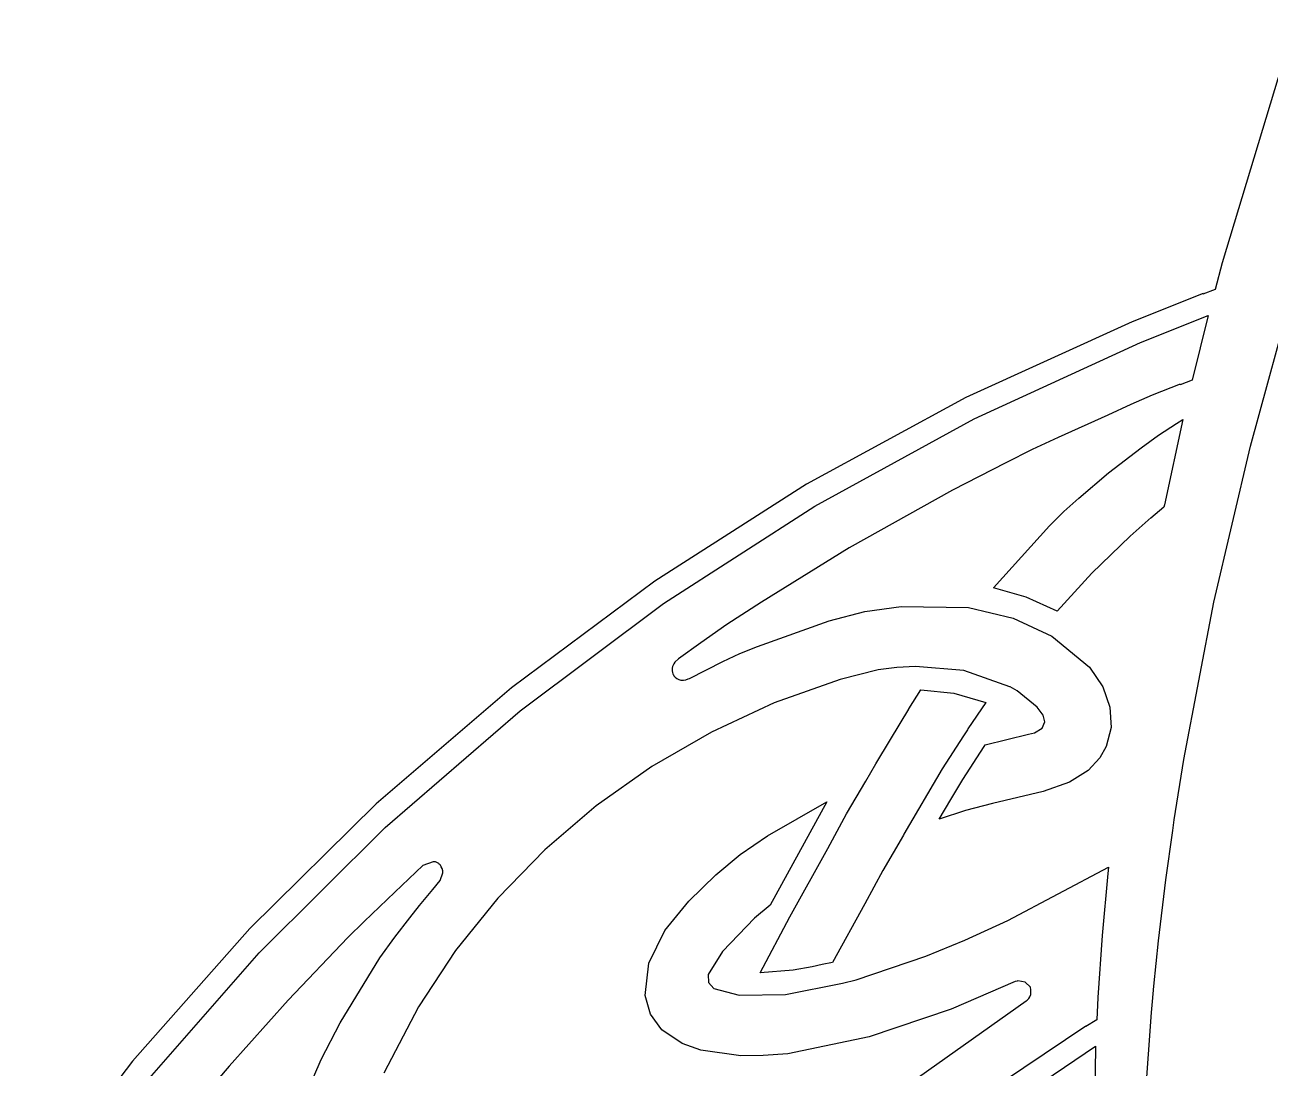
# Model space of a CAD drawing. Extents: x 0 to 274, y 0 to 254.
# Drawn here: x 60.12 to 106.26, y 155.5 to 194.15 of the extents above; entities that cross this region are included whole.
import ezdxf

# ---------------------------------------------------------------- set-up
doc = ezdxf.new("R2010")
doc.units = 0

msp = doc.modelspace()

# ---------------------------------------------------------------- linework, layer by layer
at = {"layer": 'Layer 1'}
for p, q in [((107.150712, 194.147405), (104.486, 185.332)), ((104.486, 185.332), (104.219486, 184.342623)), ((103.774656, 184.193381), (101.148186, 183.152151)), ((104.219486, 184.342623), (103.768317, 184.169076)), ((103.768317, 184.169076), (103.774656, 184.193381)), ((105.531, 178.543), (107.17479, 184.53841)), ((101.463, 182.381), (103.96689, 183.376304)), ((103.96689, 183.376304), (103.369375, 180.987994)), ((101.148186, 183.152151), (94.981767, 180.340602)), ((95.292198, 179.553143), (101.463, 182.381)), ((103.369375, 180.987994), (102.925095, 180.811693)), ((101.896116, 180.425102), (101.095063, 180.07938)), ((102.930056, 180.83293), (101.896116, 180.425102)), ((102.925095, 180.811693), (102.930056, 180.83293)), ((94.981767, 180.340602), (89.083746, 177.128803)), ((101.095063, 180.07938), (100.243712, 179.695753)), ((89.393487, 176.32229), (95.292198, 179.553143)), ((100.243712, 179.695753), (98.406732, 178.864609)), ((103.026857, 179.526613), (102.345074, 176.372213)), ((102.791696, 179.381593), (103.026857, 179.526613)), ((102.119694, 178.950507), (102.791696, 179.381593)), ((98.406732, 178.864609), (97.439075, 178.42014)), ((101.481043, 178.486142), (102.119694, 178.950507)), ((97.439075, 178.42014), (96.467351, 177.924493)), ((100.278023, 177.55359), (101.481043, 178.486142)), ((104.173415, 172.767872), (105.531, 178.543)), ((105.531, 178.543), (105.531, 178.543)), ((96.467351, 177.924493), (94.486431, 176.909773)), ((99.171043, 176.619128), (100.278023, 177.55359)), ((89.083746, 177.128803), (83.468211, 173.536472)), ((94.486431, 176.909773), (90.663926, 174.772348)), ((83.781064, 172.708551), (89.393487, 176.32229)), ((98.622516, 176.123377), (99.171043, 176.619128)), ((102.327435, 176.287927), (101.844432, 175.873794)), ((102.345074, 176.372213), (102.327435, 176.287927)), ((98.08956, 175.584601), (98.622516, 176.123377)), ((101.85015, 175.902017), (101.08, 175.205)), ((101.844432, 175.873794), (101.85015, 175.902017)), ((96.01734, 173.293011), (98.08956, 175.584601)), ((101.0797, 175.2048), (99.65584, 173.84175)), ((101.08, 175.205), (101.0797, 175.2048)), ((90.663926, 174.772348), (87.418741, 172.756903)), ((83.468211, 173.536472), (78.149251, 169.58333)), ((99.65584, 173.84175), (98.37468, 172.42876)), ((97.225721, 172.941926), (96.01734, 173.293011)), ((78.469123, 168.732033), (83.781064, 172.708551)), ((87.418741, 172.756903), (86.135241, 171.931872)), ((91.241641, 172.414312), (92.595392, 172.602489)), ((92.595392, 172.602489), (95.087642, 172.56518)), ((95.087642, 172.56518), (96.743152, 172.171424)), ((98.37468, 172.42876), (97.225721, 172.941926)), ((103.07032, 166.937979), (104.173415, 172.767872)), ((89.919102, 172.069431), (91.241641, 172.414312)), ((96.743152, 172.171424), (98.177342, 171.50328)), ((86.135241, 171.931872), (85.169237, 171.260957)), ((87.262382, 171.1232), (89.919102, 172.069431)), ((85.169237, 171.260957), (84.333456, 170.667645)), ((98.177342, 171.50328), (99.565512, 170.35682)), ((85.982945, 170.56289), (86.61188, 170.858687)), ((86.61188, 170.858687), (87.262382, 171.1232)), ((84.109595, 170.317795), (84.102429, 170.223278)), ((84.121307, 170.382082), (84.109595, 170.317795)), ((84.170572, 170.482626), (84.121307, 170.382082)), ((84.200752, 170.536197), (84.170572, 170.482626)), ((84.333456, 170.667645), (84.200752, 170.536197)), ((84.752635, 169.935883), (85.982945, 170.56289)), ((92.430505, 170.347071), (91.732322, 170.254468)), ((93.123589, 170.382281), (92.430505, 170.347071)), ((94.915831, 170.22673), (93.123589, 170.382281)), ((99.565512, 170.35682), (100.056854, 169.622061)), ((84.102429, 170.223278), (84.11654, 170.157651)), ((84.11654, 170.157651), (84.12832, 170.102358)), ((84.12832, 170.102358), (84.145818, 170.080531)), ((84.145818, 170.080531), (84.147195, 170.074985)), ((84.147195, 170.074985), (84.151674, 170.069163)), ((84.151674, 170.069163), (84.160561, 170.046478)), ((84.160561, 170.046478), (84.171311, 170.037297)), ((84.171311, 170.037297), (84.178477, 170.01816)), ((84.178477, 170.01816), (84.21768, 169.986791)), ((84.21768, 169.986791), (84.278454, 169.933978)), ((84.278454, 169.933978), (84.350937, 169.900676)), ((84.350937, 169.900676), (84.431277, 169.879058)), ((84.431277, 169.879058), (84.519471, 169.877144)), ((84.519471, 169.877144), (84.605668, 169.886912)), ((84.605668, 169.886912), (84.699718, 169.918278)), ((84.699718, 169.918278), (84.752635, 169.935883)), ((90.330722, 169.903189), (87.886804, 169.029424)), ((91.732322, 170.254468), (90.330722, 169.903189)), ((96.613549, 169.631681), (94.915831, 170.22673)), ((78.149251, 169.58333), (73.140953, 165.289094)), ((92.8799, 168.811), (93.318738, 169.514436)), ((93.318738, 169.514436), (94.54334, 169.391665)), ((94.54334, 169.391665), (95.725758, 169.050181)), ((96.627536, 169.626135), (96.613549, 169.631681)), ((96.884056, 169.480147), (96.627536, 169.626135)), ((97.62985, 168.870178), (96.884056, 169.480147)), ((100.056854, 169.622061), (100.325512, 168.868784)), ((87.886804, 169.029424), (85.556914, 167.950148)), ((95.725758, 169.050181), (95.065263, 168.069691)), ((73.47186, 164.412844), (78.469123, 168.732033)), ((92.200073, 167.681085), (92.87407, 168.797795)), ((92.87407, 168.797795), (92.879926, 168.809561)), ((92.879926, 168.809561), (92.8799, 168.811)), ((97.857984, 168.572281), (97.62985, 168.870178)), ((97.911399, 168.328393), (97.857984, 168.572281)), ((100.325512, 168.868784), (100.370009, 168.124854)), ((85.556914, 167.950148), (83.354234, 166.676301)), ((95.044181, 168.038788), (94.894869, 167.807084)), ((95.065263, 168.069691), (95.044181, 168.038788)), ((97.532768, 167.917918), (97.814852, 168.098148)), ((97.814852, 168.098148), (97.911399, 168.328393)), ((100.370009, 168.124854), (100.188867, 167.41814)), ((91.657332, 166.773973), (92.200073, 167.681085)), ((94.894869, 167.807084), (94.112764, 166.584094)), ((95.702809, 167.477085), (97.309319, 167.866932)), ((97.309319, 167.866932), (97.532768, 167.917918)), ((94.877984, 166.193823), (95.661675, 167.414333)), ((95.661675, 167.414333), (95.702809, 167.477085)), ((100.188867, 167.41814), (99.94963, 166.997047)), ((83.354234, 166.676301), (81.291948, 165.218823)), ((91.28113, 166.13522), (91.657332, 166.773973)), ((94.112764, 166.584094), (92.695114, 164.165074)), ((99.94963, 166.997047), (99.514328, 166.530121)), ((102.711754, 164.702439), (103.07032, 166.937979)), ((90.564066, 164.92246), (91.28113, 166.13522)), ((94.427298, 165.449254), (94.877984, 166.193823)), ((99.514328, 166.530121), (98.830629, 166.088739)), ((97.846207, 165.74428), (95.970217, 165.306407)), ((98.830629, 166.088739), (97.846207, 165.74428)), ((73.140953, 165.289094), (68.457407, 160.673484)), ((81.291948, 165.218823), (79.38324, 163.588652)), ((87.642898, 164.10668), (89.836178, 165.36948)), ((89.836178, 165.36948), (87.734948, 161.54379)), ((94.002862, 164.722857), (94.427298, 165.449254)), ((95.970217, 165.306407), (94.972379, 165.039792)), ((89.8705, 163.643), (90.564066, 164.92246)), ((94.972379, 165.039792), (94.002862, 164.722857)), ((68.803471, 159.771093), (73.47186, 164.412844)), ((102.402179, 162.470928), (102.654912, 164.298828)), ((102.654912, 164.298828), (102.711754, 164.702439)), ((86.629898, 163.420951), (87.642898, 164.10668)), ((92.677052, 164.136005), (91.913551, 162.821465)), ((92.695114, 164.165074), (92.677052, 164.136005)), ((79.38324, 163.588652), (77.641294, 161.79673)), ((85.720807, 162.660792), (86.629898, 163.420951)), ((88.467649, 161.10933), (89.8705, 163.643)), ((89.8705, 163.643), (89.8705, 163.643)), ((74.865651, 163.00891), (73.831021, 162.022976)), ((75.254877, 163.147814), (74.865651, 163.00891)), ((75.332598, 163.137877), (75.254877, 163.147814)), ((75.405908, 163.103164), (75.332598, 163.137877)), ((75.45283, 163.081063), (75.405908, 163.103164)), ((75.466817, 163.062786), (75.45283, 163.081063)), ((75.493758, 163.044891), (75.466817, 163.062786)), ((75.50492, 163.026631), (75.493758, 163.044891)), ((75.5187, 163.017828), (75.50492, 163.026631)), ((75.549982, 162.963001), (75.5187, 163.017828)), ((75.581402, 162.902264), (75.549982, 162.963001)), ((75.600971, 162.810141), (75.581402, 162.902264)), ((96.537791, 160.973812), (100.277991, 162.946822)), ((100.277991, 162.946822), (100.252498, 162.705835)), ((75.232623, 162.122485), (75.502992, 162.449665)), ((75.502992, 162.449665), (75.604897, 162.73962)), ((75.604897, 162.73962), (75.600971, 162.810141)), ((84.717553, 161.687144), (85.720807, 162.660792)), ((91.913551, 162.821465), (91.248097, 161.585155)), ((100.252498, 162.705835), (100.042897, 160.417395)), ((102.127879, 160.219718), (102.402179, 162.470928)), ((73.831021, 162.022976), (72.689521, 160.932966)), ((74.746727, 161.520937), (75.232623, 162.122485)), ((74.378379, 161.064409), (74.746727, 161.520937)), ((77.641294, 161.79673), (76.079293, 159.853996)), ((83.834137, 160.603592), (84.717553, 161.687144)), ((87.734948, 161.54379), (87.157138, 161.057428)), ((91.248097, 161.585155), (90.045627, 159.417455)), ((73.833778, 160.347399), (74.378379, 161.064409)), ((87.157138, 161.057428), (85.969553, 159.820178)), ((87.365219, 159.0282), (88.467649, 161.10933)), ((68.457407, 160.673484), (64.1127, 155.756219)), ((72.689521, 160.932966), (72.085529, 160.339637)), ((83.244079, 159.394488), (83.834137, 160.603592)), ((94.946901, 160.245019), (96.537791, 160.973812)), ((72.085529, 160.339637), (69.876399, 158.024327)), ((73.273398, 159.591151), (73.833778, 160.347399)), ((93.508781, 159.645486), (94.946901, 160.245019)), ((100.042897, 160.417395), (99.882217, 158.121225)), ((101.957485, 158.542598), (102.127879, 160.219718)), ((64.478151, 154.826887), (68.803471, 159.771093)), ((76.079293, 159.853996), (74.710422, 157.771389)), ((85.969553, 159.820178), (85.438728, 158.968078)), ((90.922621, 158.765834), (93.508781, 159.645486)), ((71.805928, 157.177311), (73.273398, 159.591151)), ((83.099369, 158.189752), (83.244079, 159.394488)), ((89.28936, 159.256368), (88.584369, 159.130192)), ((89.657987, 159.337586), (89.28936, 159.256368)), ((90.045627, 159.417455), (89.657987, 159.337586)), ((85.438728, 158.968078), (85.448033, 158.670704)), ((88.584369, 159.130192), (87.365219, 159.0282)), ((90.413162, 158.64243), (90.922621, 158.765834)), ((96.890087, 158.728171), (96.81781, 158.710843)), ((96.916545, 158.734287), (96.890087, 158.728171)), ((97.18988, 158.690088), (96.916545, 158.734287)), ((85.448033, 158.670704), (85.652254, 158.454346)), ((85.652254, 158.454346), (86.582912, 158.209434)), ((88.301151, 158.230414), (90.413162, 158.64243)), ((96.81781, 158.710843), (94.44603, 157.680333)), ((97.376398, 158.501245), (97.18988, 158.690088)), ((97.399823, 158.403283), (97.376398, 158.501245)), ((97.394035, 158.22898), (97.399823, 158.266202)), ((97.399823, 158.266202), (97.399823, 158.403283)), ((101.90257, 157.966583), (101.957485, 158.542598)), ((69.876399, 158.024327), (67.693449, 155.576707)), ((83.296393, 157.501924), (83.099369, 158.189752)), ((86.582912, 158.209434), (88.301151, 158.230414)), ((91.971369, 154.274852), (97.2255, 157.99)), ((97.2255, 157.99), (97.260778, 158.023302)), ((97.260778, 158.023302), (97.323479, 158.085956)), ((97.323479, 158.085956), (97.35476, 158.136944)), ((97.35476, 158.136944), (97.394035, 158.22898)), ((99.882217, 158.121225), (99.835227, 157.294368)), ((101.867292, 157.557135), (101.90257, 157.966583)), ((74.710422, 157.771389), (73.424162, 155.317069)), ((83.716247, 156.922572), (83.296393, 157.501924)), ((94.44603, 157.680333), (91.41005, 156.654693)), ((101.551611, 153.243322), (101.867292, 157.557135)), ((71.094729, 155.821521), (71.805928, 157.177311)), ((84.480713, 156.414488), (83.716247, 156.922572)), ((99.4285, 157.059895), (94.68776, 153.873139)), ((99.835227, 157.294368), (99.427673, 157.041912)), ((99.427673, 157.041912), (99.4285, 157.059895)), ((85.171248, 156.168148), (84.480713, 156.414488)), ((91.41005, 156.654693), (88.38967, 156.034973)), ((86.653198, 155.958257), (85.171248, 156.168148)), ((87.482648, 155.972037), (86.653198, 155.958257)), ((88.38967, 156.034973), (87.482648, 155.972037)), ((95.114084, 153.15791), (99.7862, 156.313)), ((99.7862, 156.313), (99.700004, 148.91687)), ((64.1127, 155.756219), (60.120921, 150.557018)), ((67.693449, 155.576707), (66.483529, 154.177017)), ((70.465792, 154.359941), (71.094729, 155.821521))]:
    msp.add_line(p, q, dxfattribs=at)

doc.saveas('drawing.dxf')
